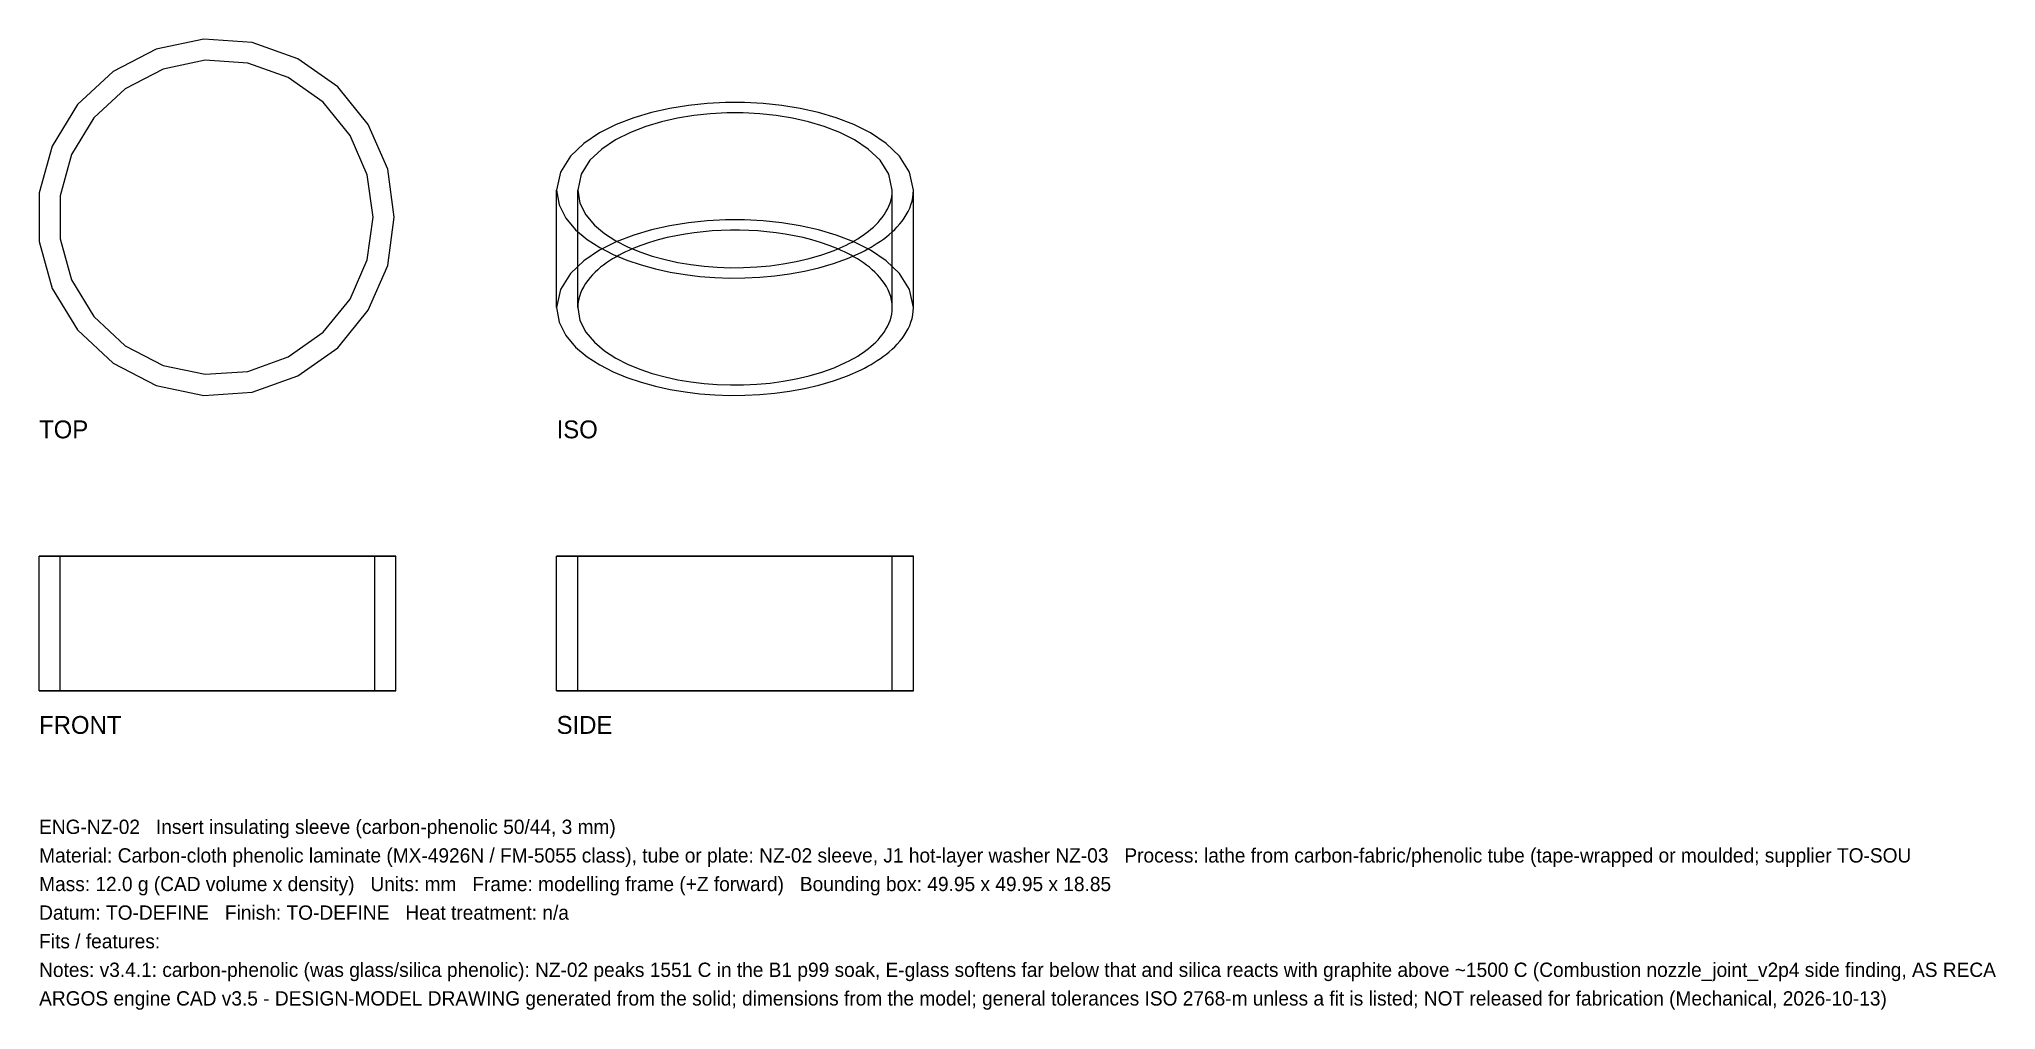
# Model space of a CAD drawing. Header units: millimetres. Extents: x 0 to 274, y -45 to 91.
import ezdxf

# ---------------------------------------------------------------- set-up
doc = ezdxf.new("R2010")
doc.units = ezdxf.units.MM
for name, color, linetype in [('FRONT_HIDDEN', 8, 'CONTINUOUS'), ('FRONT_VISIBLE', 7, 'Continuous'), ('ISO_HIDDEN', 8, 'CONTINUOUS'), ('ISO_VISIBLE', 7, 'Continuous'), ('SIDE_HIDDEN', 8, 'CONTINUOUS'), ('SIDE_VISIBLE', 7, 'Continuous'), ('TOP_HIDDEN', 8, 'CONTINUOUS'), ('TOP_VISIBLE', 7, 'Continuous')]:
    doc.layers.add(name, color=color, linetype=linetype)

msp = doc.modelspace()

# ---------------------------------------------------------------- linework, layer by layer
at = {"layer": 'FRONT_HIDDEN'}
for points in [[(49.95, 18.85), (47.78, 18.85), (45.61, 18.85), (43.43, 18.85), (41.26, 18.85), (39.09, 18.85), (36.92, 18.85), (34.75, 18.85), (32.58, 18.85), (30.4, 18.85), (28.23, 18.85), (26.06, 18.85), (23.89, 18.85), (21.72, 18.85), (19.55, 18.85), (17.37, 18.85), (15.2, 18.85), (13.03, 18.85), (10.86, 18.85), (8.69, 18.85), (6.52, 18.85), (4.34, 18.85), (2.17, 18.85), (0, 18.85)], [(46.98, 18.85), (45.07, 18.85), (43.16, 18.85), (41.24, 18.85), (39.33, 18.85), (37.42, 18.85), (35.5, 18.85), (33.59, 18.85), (31.67, 18.85), (29.76, 18.85), (27.85, 18.85), (25.93, 18.85), (24.02, 18.85), (22.1, 18.85), (20.19, 18.85), (18.28, 18.85), (16.36, 18.85), (14.45, 18.85), (12.53, 18.85), (10.62, 18.85), (8.71, 18.85), (6.79, 18.85), (4.88, 18.85), (2.96, 18.85)], [(2.96, 18.85), (4.88, 18.85), (6.79, 18.85), (8.71, 18.85), (10.62, 18.85), (12.53, 18.85), (14.45, 18.85), (16.36, 18.85), (18.28, 18.85), (20.19, 18.85), (22.1, 18.85), (24.02, 18.85), (25.93, 18.85), (27.85, 18.85), (29.76, 18.85), (31.67, 18.85), (33.59, 18.85), (35.5, 18.85), (37.42, 18.85), (39.33, 18.85), (41.24, 18.85), (43.16, 18.85), (45.07, 18.85), (46.98, 18.85)], [(2.96, 0), (2.96, 18.85)], [(46.98, 0), (46.98, 18.85)], [(49.95, 0), (47.78, 0), (45.61, 0), (43.43, 0), (41.26, 0), (39.09, 0), (36.92, 0), (34.75, 0), (32.58, 0), (30.4, 0), (28.23, 0), (26.06, 0), (23.89, 0), (21.72, 0), (19.55, 0), (17.37, 0), (15.2, 0), (13.03, 0), (10.86, 0), (8.69, 0), (6.52, 0), (4.34, 0), (2.17, 0), (0, 0)], [(46.98, 0), (45.07, 0), (43.16, 0), (41.24, 0), (39.33, 0), (37.42, 0), (35.5, 0), (33.59, 0), (31.67, 0), (29.76, 0), (27.85, 0), (25.93, 0), (24.02, 0), (22.1, 0), (20.19, 0), (18.28, 0), (16.36, 0), (14.45, 0), (12.53, 0), (10.62, 0), (8.71, 0), (6.79, 0), (4.88, 0), (2.96, 0)], [(2.96, 0), (4.88, 0), (6.79, 0), (8.71, 0), (10.62, 0), (12.53, 0), (14.45, 0), (16.36, 0), (18.28, 0), (20.19, 0), (22.1, 0), (24.02, 0), (25.93, 0), (27.85, 0), (29.76, 0), (31.67, 0), (33.59, 0), (35.5, 0), (37.42, 0), (39.33, 0), (41.24, 0), (43.16, 0), (45.07, 0), (46.98, 0)]]:
    msp.add_lwpolyline(points, dxfattribs=at)
at = {"layer": 'FRONT_VISIBLE'}
for points in [[(0, 18.85), (2.17, 18.85), (4.34, 18.85), (6.52, 18.85), (8.69, 18.85), (10.86, 18.85), (13.03, 18.85), (15.2, 18.85), (17.37, 18.85), (19.55, 18.85), (21.72, 18.85), (23.89, 18.85), (26.06, 18.85), (28.23, 18.85), (30.4, 18.85), (32.58, 18.85), (34.75, 18.85), (36.92, 18.85), (39.09, 18.85), (41.26, 18.85), (43.43, 18.85), (45.61, 18.85), (47.78, 18.85), (49.95, 18.85)], [(0, 0), (0, 18.85)], [(49.95, 0), (49.95, 18.85)], [(0, 0), (2.17, 0), (4.34, 0), (6.52, 0), (8.69, 0), (10.86, 0), (13.03, 0), (15.2, 0), (17.37, 0), (19.55, 0), (21.72, 0), (23.89, 0), (26.06, 0), (28.23, 0), (30.4, 0), (32.58, 0), (34.75, 0), (36.92, 0), (39.09, 0), (41.26, 0), (43.43, 0), (45.61, 0), (47.78, 0), (49.95, 0)]]:
    msp.add_lwpolyline(points, dxfattribs=at)
at = {"layer": 'ISO_HIDDEN'}
for points in [[(75.4, 53.63), (75.4, 70.04)], [(119.42, 53.63), (119.42, 70.04)], [(122.39, 53.63), (121.85, 56.18), (120.45, 58.38), (118.55, 60.18), (116.38, 61.64), (114.04, 62.81), (111.59, 63.76), (109.08, 64.5), (106.53, 65.08), (103.94, 65.5), (101.34, 65.78), (98.72, 65.91), (96.1, 65.91), (93.49, 65.78), (90.88, 65.5), (88.3, 65.08), (85.74, 64.5), (83.23, 63.76), (80.79, 62.81), (78.45, 61.64), (76.27, 60.18), (74.38, 58.38), (72.98, 56.18), (72.44, 53.63)], [(83.03, 61.84), (82.56, 61.63), (82.1, 61.42), (81.63, 61.19), (81.18, 60.95), (80.73, 60.7), (80.28, 60.44), (79.85, 60.16), (79.42, 59.88), (79.01, 59.57), (78.6, 59.26), (78.21, 58.93), (77.83, 58.58), (77.46, 58.21), (77.12, 57.83), (76.8, 57.43), (76.5, 57.01), (76.23, 56.57), (75.99, 56.12), (75.78, 55.64), (75.62, 55.16), (75.5, 54.66), (75.43, 54.15), (75.4, 53.63)], [(119.42, 53.63), (119.4, 54.15), (119.32, 54.66), (119.2, 55.16), (119.04, 55.64), (118.84, 56.12), (118.6, 56.57), (118.33, 57.01), (118.03, 57.43), (117.7, 57.83), (117.36, 58.21), (117, 58.58), (116.62, 58.93), (116.23, 59.26), (115.82, 59.57), (115.4, 59.88), (114.98, 60.16), (114.54, 60.44), (114.1, 60.7), (113.65, 60.95), (113.19, 61.19), (112.73, 61.42), (112.26, 61.63), (111.79, 61.84)], [(75.4, 53.63), (75.71, 51.82), (76.55, 50.17), (77.75, 48.77), (79.16, 47.58), (80.72, 46.57), (82.36, 45.73), (84.07, 45.01), (85.82, 44.42), (87.61, 43.93), (89.42, 43.54), (91.24, 43.23), (93.08, 43.01), (94.92, 42.87), (96.77, 42.8), (98.62, 42.81), (100.47, 42.9), (102.31, 43.07), (104.15, 43.32), (105.97, 43.65), (107.77, 44.07), (109.54, 44.59), (111.28, 45.22), (112.98, 45.97)], [(112.98, 45.97), (113.38, 46.18), (113.79, 46.39), (114.19, 46.62), (114.58, 46.85), (114.97, 47.1), (115.35, 47.35), (115.72, 47.62), (116.09, 47.9), (116.44, 48.19), (116.78, 48.49), (117.12, 48.8), (117.43, 49.13), (117.74, 49.48), (118.03, 49.83), (118.29, 50.21), (118.54, 50.59), (118.76, 50.99), (118.95, 51.41), (119.12, 51.84), (119.25, 52.27), (119.34, 52.72), (119.4, 53.18), (119.42, 53.63)]]:
    msp.add_lwpolyline(points, dxfattribs=at)
at = {"layer": 'ISO_VISIBLE'}
for points in [[(122.39, 70.04), (121.85, 72.59), (120.45, 74.79), (118.55, 76.59), (116.38, 78.05), (114.04, 79.22), (111.59, 80.17), (109.08, 80.92), (106.53, 81.49), (103.94, 81.91), (101.34, 82.19), (98.72, 82.32), (96.1, 82.32), (93.49, 82.19), (90.88, 81.91), (88.3, 81.49), (85.74, 80.92), (83.23, 80.17), (80.79, 79.22), (78.45, 78.05), (76.27, 76.59), (74.38, 74.79), (72.98, 72.59), (72.44, 70.04)], [(119.42, 70.04), (118.95, 72.29), (117.71, 74.23), (116.04, 75.81), (114.12, 77.1), (112.06, 78.13), (109.91, 78.96), (107.7, 79.62), (105.45, 80.13), (103.17, 80.5), (100.87, 80.75), (98.57, 80.87), (96.26, 80.87), (93.95, 80.75), (91.66, 80.5), (89.38, 80.13), (87.13, 79.62), (84.92, 78.96), (82.76, 78.13), (80.7, 77.1), (78.78, 75.81), (77.11, 74.23), (75.88, 72.29), (75.4, 70.04)], [(72.44, 70.04), (72.79, 67.98), (73.74, 66.12), (75.1, 64.52), (76.7, 63.17), (78.47, 62.03), (80.33, 61.07), (82.27, 60.26), (84.26, 59.59), (86.29, 59.03), (88.34, 58.59), (90.41, 58.24), (92.49, 57.99), (94.59, 57.83), (96.69, 57.75), (98.78, 57.77), (100.88, 57.87), (102.97, 58.06), (105.05, 58.34), (107.12, 58.71), (109.16, 59.19), (111.18, 59.78), (113.15, 60.5), (115.07, 61.35)], [(72.44, 53.63), (72.44, 70.04)], [(75.4, 70.04), (75.71, 68.23), (76.55, 66.59), (77.75, 65.18), (79.16, 63.99), (80.72, 62.98), (82.36, 62.14), (84.07, 61.42), (85.82, 60.83), (87.61, 60.34), (89.42, 59.95), (91.24, 59.64), (93.08, 59.42), (94.92, 59.28), (96.77, 59.21), (98.62, 59.22), (100.47, 59.31), (102.31, 59.48), (104.15, 59.73), (105.97, 60.06), (107.77, 60.48), (109.54, 61), (111.28, 61.63), (112.98, 62.38)], [(112.98, 62.38), (113.38, 62.59), (113.79, 62.8), (114.19, 63.03), (114.58, 63.26), (114.97, 63.51), (115.35, 63.76), (115.72, 64.03), (116.09, 64.31), (116.44, 64.6), (116.78, 64.9), (117.12, 65.21), (117.43, 65.54), (117.74, 65.89), (118.03, 66.24), (118.29, 66.62), (118.54, 67), (118.76, 67.4), (118.95, 67.82), (119.12, 68.25), (119.25, 68.68), (119.34, 69.13), (119.4, 69.59), (119.42, 70.04)], [(115.07, 61.35), (115.54, 61.58), (115.99, 61.83), (116.45, 62.08), (116.89, 62.35), (117.33, 62.63), (117.76, 62.92), (118.19, 63.22), (118.6, 63.53), (119, 63.86), (119.39, 64.21), (119.77, 64.56), (120.13, 64.94), (120.48, 65.33), (120.8, 65.73), (121.11, 66.15), (121.38, 66.59), (121.63, 67.05), (121.86, 67.52), (122.04, 68), (122.19, 68.5), (122.3, 69.01), (122.37, 69.52), (122.39, 70.04)], [(122.39, 53.63), (122.39, 70.04)], [(111.79, 61.84), (110.6, 62.31), (109.39, 62.72), (108.17, 63.09), (106.93, 63.41), (105.68, 63.68), (104.42, 63.91), (103.15, 64.1), (101.88, 64.24), (100.61, 64.36), (99.33, 64.43), (98.05, 64.47), (96.77, 64.47), (95.49, 64.43), (94.22, 64.36), (92.94, 64.24), (91.67, 64.1), (90.41, 63.91), (89.15, 63.68), (87.9, 63.41), (86.66, 63.09), (85.43, 62.72), (84.22, 62.31), (83.03, 61.84)], [(72.44, 53.63), (72.79, 51.57), (73.74, 49.71), (75.1, 48.11), (76.7, 46.76), (78.47, 45.62), (80.33, 44.66), (82.27, 43.85), (84.26, 43.18), (86.29, 42.62), (88.34, 42.18), (90.41, 41.83), (92.49, 41.58), (94.59, 41.42), (96.69, 41.34), (98.78, 41.36), (100.88, 41.46), (102.97, 41.65), (105.05, 41.93), (107.12, 42.3), (109.16, 42.78), (111.18, 43.37), (113.15, 44.09), (115.07, 44.94)], [(115.07, 44.94), (115.54, 45.17), (115.99, 45.42), (116.45, 45.67), (116.89, 45.94), (117.33, 46.22), (117.76, 46.51), (118.19, 46.81), (118.6, 47.12), (119, 47.45), (119.39, 47.8), (119.77, 48.15), (120.13, 48.53), (120.48, 48.92), (120.8, 49.32), (121.11, 49.74), (121.38, 50.18), (121.63, 50.64), (121.86, 51.11), (122.04, 51.59), (122.19, 52.09), (122.3, 52.6), (122.37, 53.11), (122.39, 53.63)]]:
    msp.add_lwpolyline(points, dxfattribs=at)
at = {"layer": 'SIDE_HIDDEN'}
for points in [[(122.39, 18.85), (120.22, 18.85), (118.04, 18.85), (115.87, 18.85), (113.7, 18.85), (111.53, 18.85), (109.36, 18.85), (107.19, 18.85), (105.01, 18.85), (102.84, 18.85), (100.67, 18.85), (98.5, 18.85), (96.33, 18.85), (94.15, 18.85), (91.98, 18.85), (89.81, 18.85), (87.64, 18.85), (85.47, 18.85), (83.3, 18.85), (81.12, 18.85), (78.95, 18.85), (76.78, 18.85), (74.61, 18.85), (72.44, 18.85)], [(119.42, 18.85), (117.51, 18.85), (115.59, 18.85), (113.68, 18.85), (111.77, 18.85), (109.85, 18.85), (107.94, 18.85), (106.03, 18.85), (104.11, 18.85), (102.2, 18.85), (100.28, 18.85), (98.37, 18.85), (96.46, 18.85), (94.54, 18.85), (92.63, 18.85), (90.71, 18.85), (88.8, 18.85), (86.89, 18.85), (84.97, 18.85), (83.06, 18.85), (81.14, 18.85), (79.23, 18.85), (77.32, 18.85), (75.4, 18.85)], [(75.4, 18.85), (76.36, 18.85), (77.32, 18.85), (78.27, 18.85), (79.23, 18.85), (80.19, 18.85), (81.14, 18.85), (82.1, 18.85), (83.06, 18.85), (84.02, 18.85), (84.97, 18.85), (85.93, 18.85), (86.89, 18.85), (87.84, 18.85), (88.8, 18.85), (89.76, 18.85), (90.71, 18.85), (91.67, 18.85), (92.63, 18.85), (93.58, 18.85), (94.54, 18.85), (95.5, 18.85), (96.46, 18.85), (97.41, 18.85)], [(75.4, 0), (75.4, 18.85)], [(97.41, 18.85), (98.37, 18.85), (99.33, 18.85), (100.28, 18.85), (101.24, 18.85), (102.2, 18.85), (103.15, 18.85), (104.11, 18.85), (105.07, 18.85), (106.03, 18.85), (106.98, 18.85), (107.94, 18.85), (108.9, 18.85), (109.85, 18.85), (110.81, 18.85), (111.77, 18.85), (112.72, 18.85), (113.68, 18.85), (114.64, 18.85), (115.59, 18.85), (116.55, 18.85), (117.51, 18.85), (118.47, 18.85), (119.42, 18.85)], [(119.42, 0), (119.42, 18.85)], [(122.39, 0), (120.22, 0), (118.04, 0), (115.87, 0), (113.7, 0), (111.53, 0), (109.36, 0), (107.19, 0), (105.01, 0), (102.84, 0), (100.67, 0), (98.5, 0), (96.33, 0), (94.15, 0), (91.98, 0), (89.81, 0), (87.64, 0), (85.47, 0), (83.3, 0), (81.12, 0), (78.95, 0), (76.78, 0), (74.61, 0), (72.44, 0)], [(119.42, 0), (117.51, 0), (115.59, 0), (113.68, 0), (111.77, 0), (109.85, 0), (107.94, 0), (106.03, 0), (104.11, 0), (102.2, 0), (100.28, 0), (98.37, 0), (96.46, 0), (94.54, 0), (92.63, 0), (90.71, 0), (88.8, 0), (86.89, 0), (84.97, 0), (83.06, 0), (81.14, 0), (79.23, 0), (77.32, 0), (75.4, 0)], [(75.4, 0), (76.36, 0), (77.32, 0), (78.27, 0), (79.23, 0), (80.19, 0), (81.14, 0), (82.1, 0), (83.06, 0), (84.02, 0), (84.97, 0), (85.93, 0), (86.89, 0), (87.84, 0), (88.8, 0), (89.76, 0), (90.71, 0), (91.67, 0), (92.63, 0), (93.58, 0), (94.54, 0), (95.5, 0), (96.46, 0), (97.41, 0)], [(97.41, 0), (98.37, 0), (99.33, 0), (100.28, 0), (101.24, 0), (102.2, 0), (103.15, 0), (104.11, 0), (105.07, 0), (106.03, 0), (106.98, 0), (107.94, 0), (108.9, 0), (109.85, 0), (110.81, 0), (111.77, 0), (112.72, 0), (113.68, 0), (114.64, 0), (115.59, 0), (116.55, 0), (117.51, 0), (118.47, 0), (119.42, 0)]]:
    msp.add_lwpolyline(points, dxfattribs=at)
at = {"layer": 'SIDE_VISIBLE'}
for points in [[(72.44, 18.85), (73.52, 18.85), (74.61, 18.85), (75.7, 18.85), (76.78, 18.85), (77.87, 18.85), (78.95, 18.85), (80.04, 18.85), (81.12, 18.85), (82.21, 18.85), (83.3, 18.85), (84.38, 18.85), (85.47, 18.85), (86.55, 18.85), (87.64, 18.85), (88.73, 18.85), (89.81, 18.85), (90.9, 18.85), (91.98, 18.85), (93.07, 18.85), (94.15, 18.85), (95.24, 18.85), (96.33, 18.85), (97.41, 18.85)], [(72.44, 0), (72.44, 18.85)], [(97.41, 18.85), (98.5, 18.85), (99.58, 18.85), (100.67, 18.85), (101.76, 18.85), (102.84, 18.85), (103.93, 18.85), (105.01, 18.85), (106.1, 18.85), (107.19, 18.85), (108.27, 18.85), (109.36, 18.85), (110.44, 18.85), (111.53, 18.85), (112.61, 18.85), (113.7, 18.85), (114.79, 18.85), (115.87, 18.85), (116.96, 18.85), (118.04, 18.85), (119.13, 18.85), (120.22, 18.85), (121.3, 18.85), (122.39, 18.85)], [(122.39, 0), (122.39, 18.85)], [(72.44, 0), (73.52, 0), (74.61, 0), (75.7, 0), (76.78, 0), (77.87, 0), (78.95, 0), (80.04, 0), (81.12, 0), (82.21, 0), (83.3, 0), (84.38, 0), (85.47, 0), (86.55, 0), (87.64, 0), (88.73, 0), (89.81, 0), (90.9, 0), (91.98, 0), (93.07, 0), (94.15, 0), (95.24, 0), (96.33, 0), (97.41, 0)], [(97.41, 0), (98.5, 0), (99.58, 0), (100.67, 0), (101.76, 0), (102.84, 0), (103.93, 0), (105.01, 0), (106.1, 0), (107.19, 0), (108.27, 0), (109.36, 0), (110.44, 0), (111.53, 0), (112.61, 0), (113.7, 0), (114.79, 0), (115.87, 0), (116.96, 0), (118.04, 0), (119.13, 0), (120.22, 0), (121.3, 0), (122.39, 0)]]:
    msp.add_lwpolyline(points, dxfattribs=at)
at = {"layer": 'TOP_HIDDEN'}
for points in [[(49.72, 66.26), (48.79, 73), (46.08, 79.24), (41.79, 84.51), (36.23, 88.43), (29.82, 90.71), (23.04, 91.18), (16.38, 89.79), (10.34, 86.66), (5.37, 82.02), (1.84, 76.21), (0, 69.66), (0, 62.86), (1.84, 56.31), (5.37, 50.5), (10.34, 45.85), (16.38, 42.73), (23.04, 41.34), (29.82, 41.81), (36.23, 44.08), (41.79, 48.01), (46.08, 53.28), (48.79, 59.52), (49.72, 66.26)], [(46.75, 66.26), (45.94, 72.2), (43.55, 77.69), (39.77, 82.34), (34.87, 85.8), (29.22, 87.81), (23.24, 88.22), (17.37, 87), (12.05, 84.24), (7.67, 80.15), (4.55, 75.03), (2.94, 69.26), (2.94, 63.26), (4.55, 57.49), (7.67, 52.37), (12.05, 48.28), (17.37, 45.52), (23.24, 44.3), (29.22, 44.71), (34.87, 46.72), (39.77, 50.17), (43.55, 54.82), (45.94, 60.32), (46.75, 66.26)]]:
    msp.add_lwpolyline(points, dxfattribs=at)
at = {"layer": 'TOP_VISIBLE'}
for points in [[(49.72, 66.26), (48.79, 73), (46.08, 79.24), (41.79, 84.51), (36.23, 88.43), (29.82, 90.71), (23.04, 91.18), (16.38, 89.79), (10.34, 86.66), (5.37, 82.02), (1.84, 76.21), (0, 69.66), (0, 62.86), (1.84, 56.31), (5.37, 50.5), (10.34, 45.85), (16.38, 42.73), (23.04, 41.34), (29.82, 41.81), (36.23, 44.08), (41.79, 48.01), (46.08, 53.28), (48.79, 59.52), (49.72, 66.26)], [(46.75, 66.26), (45.94, 72.2), (43.55, 77.69), (39.77, 82.34), (34.87, 85.8), (29.22, 87.81), (23.24, 88.22), (17.37, 87), (12.05, 84.24), (7.67, 80.15), (4.55, 75.03), (2.94, 69.26), (2.94, 63.26), (4.55, 57.49), (7.67, 52.37), (12.05, 48.28), (17.37, 45.52), (23.24, 44.3), (29.22, 44.71), (34.87, 46.72), (39.77, 50.17), (43.55, 54.82), (45.94, 60.32), (46.75, 66.26)]]:
    msp.add_lwpolyline(points, dxfattribs=at)

# ---------------------------------------------------------------- texts
for s, p in [('ENG-NZ-02   Insert insulating sleeve (carbon-phenolic 50/44, 3 mm)', (0, -20)), ('Material: Carbon-cloth phenolic laminate (MX-4926N / FM-5055 class), tube or plate: NZ-02 sleeve, J1 hot-layer washer NZ-03   Process: lathe from carbon-fabric/phenolic tube (tape-wrapped or moulded; supplier TO-SOU', (0, -24)), ('Mass: 12.0 g (CAD volume x density)   Units: mm   Frame: modelling frame (+Z forward)   Bounding box: 49.95 x 49.95 x 18.85', (0, -28)), ('Datum: TO-DEFINE   Finish: TO-DEFINE   Heat treatment: n/a', (0, -32)), ('Fits / features: ', (0, -36)), ('Notes: v3.4.1: carbon-phenolic (was glass/silica phenolic): NZ-02 peaks 1551 C in the B1 p99 soak, E-glass softens far below that and silica reacts with graphite above ~1500 C (Combustion nozzle_joint_v2p4 side finding, AS RECA', (0, -40)), ('ARGOS engine CAD v3.5 - DESIGN-MODEL DRAWING generated from the solid; dimensions from the model; general tolerances ISO 2768-m unless a fit is listed; NOT released for fabrication (Mechanical, 2026-10-13)', (0, -44))]:
    msp.add_text(s, height=2).set_placement(p)
at = {"layer": 'FRONT_VISIBLE'}
msp.add_text('FRONT', height=2.5, dxfattribs=at).set_placement((0, -6))
at = {"layer": 'ISO_VISIBLE'}
msp.add_text('ISO', height=2.5, dxfattribs=at).set_placement((72.44, 35.34))
at = {"layer": 'SIDE_VISIBLE'}
msp.add_text('SIDE', height=2.5, dxfattribs=at).set_placement((72.44, -6))
at = {"layer": 'TOP_VISIBLE'}
msp.add_text('TOP', height=2.5, dxfattribs=at).set_placement((0, 35.34))

doc.saveas('drawing.dxf')
